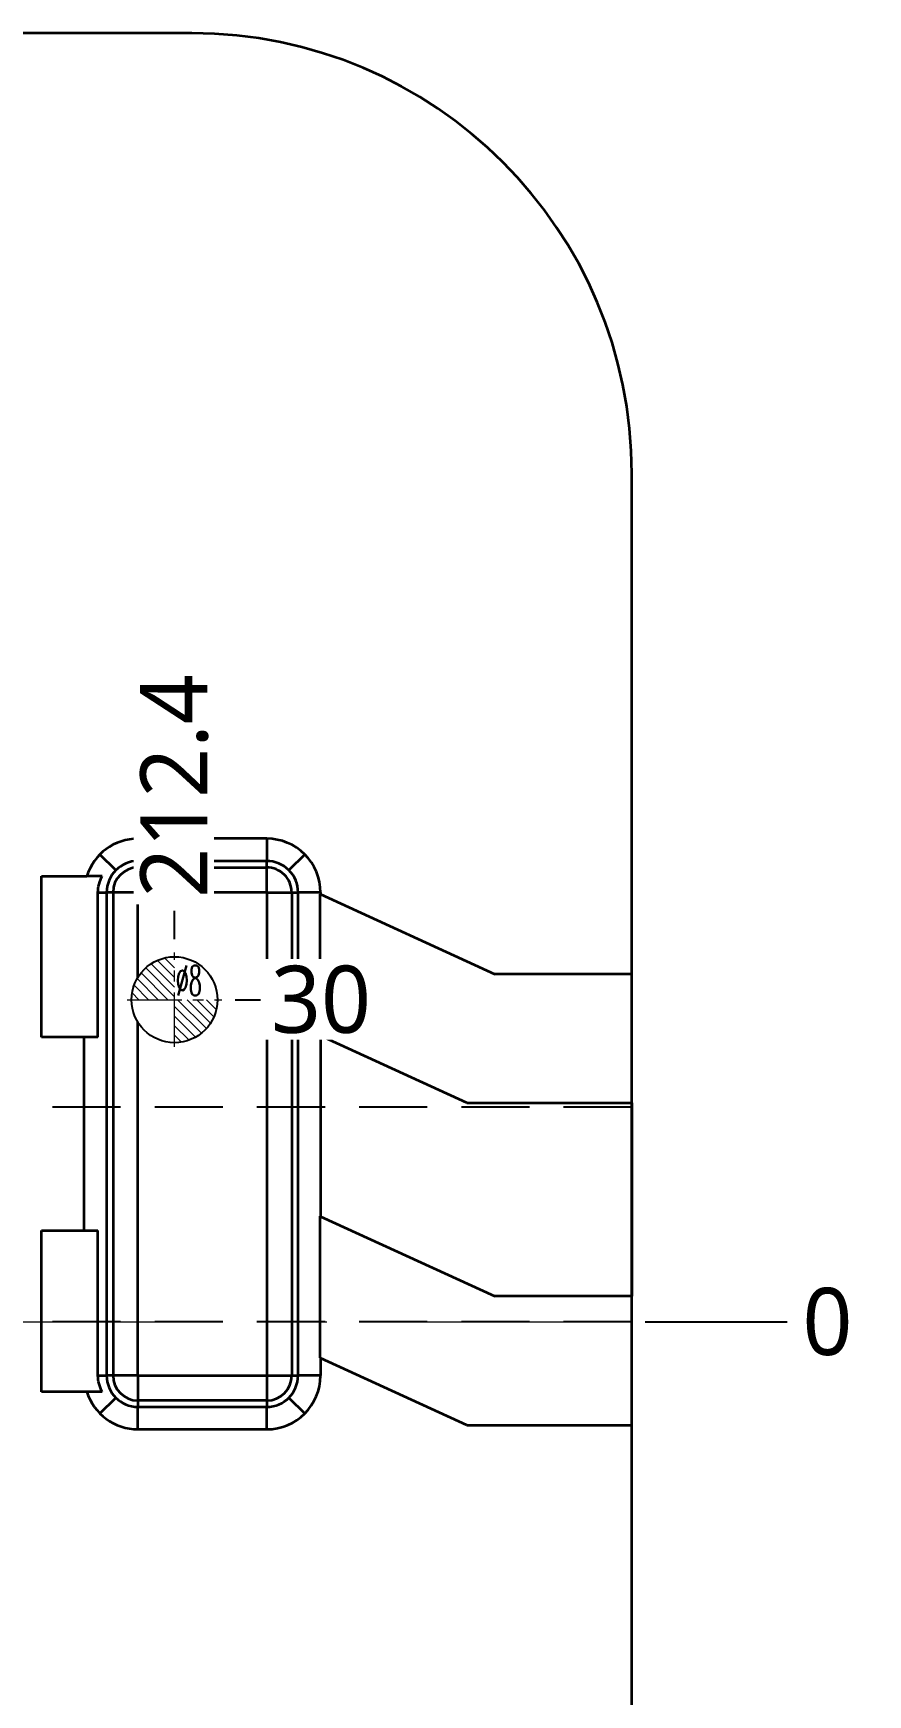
# Model space of a CAD drawing. Header units: millimetres. Extents: x 72 to 604, y 117 to 376.
# Drawn here: x 526.2 to 604, y 221.1 to 375.9 of the extents above; entities that cross this region are included whole.
import ezdxf
from ezdxf.enums import TextEntityAlignment as Align

# ---------------------------------------------------------------- set-up
doc = ezdxf.new("R2010")
doc.units = ezdxf.units.MM
doc.linetypes.add('CENTER', pattern=[50.8, 31.75, -6.35, 6.35, -6.35])
doc.linetypes.add('HIDDEN', pattern=[9.525, 6.35, -3.175])
doc.layers.add('4', color=7, linetype='Continuous', true_color=0xffffff)
doc.layers.add('DEFAULT_2', color=8, linetype='HIDDEN')
doc.layers.add('dim', color=82, linetype='Continuous', lineweight=9)
doc.layers.add('epin', color=13, linetype='Continuous', lineweight=9)
doc.styles.add('Capful-A', font='')
doc.styles.add('TXT05', font='txt.shx', dxfattribs={"width": 0.5, "bigfont": 'gbcbig.shx'})
doc.styles.get('Capful-A').set_extended_font_data('Microsoft YaHei')
doc.dimstyles.new('Capful-A-2.5', dxfattribs={"dimscale": 2.5, "dimtxt": 2.5, "dimasz": 2.5, "dimexe": 1.5, "dimexo": 1, "dimgap": 1.5, "dimtad": 0, "dimdsep": 46, "dimtxsty": 'Capful-A', "dimcen": 0, "dimclrt": 2, "dimazin": 2, "dimtfac": 1, "dimtmove": 0, "dimatfit": 3, "dimfxl": 0, "dimtolj": 1, "dimtzin": 0, "dimarcsym": 0})

# ---------------------------------------------------------------- blocks, each defined once
blk = doc.blocks.new('epin_ejp_8')
at = {"layer": 'epin', "lineweight": 18}
h = blk.add_hatch(dxfattribs=at)
h.set_pattern_fill('_ANSI31', color=123, scale=0.2, angle=90)
h.set_pattern_definition([(135, (-328.5824, -541.3507), (-0.4490128, -0.4490128), [])])
h.paths.add_polyline_path([(0, 4, 0.414214), (-4, 0), (0, 0)])
h.paths.add_polyline_path([(4, 0), (0, 0), (0, -4, 0.414214)])
at = {"layer": 'epin', "color": 1, "linetype": 'CENTER', "lineweight": 18, "ltscale": 0.16}
for p, q in [((0, -4.4), (0, 4.4)), ((-4.4, 0), (4.4, 0))]:
    blk.add_line(p, q, dxfattribs=at)
at = {"layer": 'epin', "lineweight": 18}
blk.add_circle((0, 0), 4, dxfattribs=at)
at = {"layer": 'epin', "color": 6, "lineweight": 18, "style": 'TXT05', "width": 0.5}
blk.add_text('%%c8', height=2.8, dxfattribs=at).set_placement((1.33, 1.8), align=Align.MIDDLE)
blk = doc.blocks.new('*D35')
at = {"layer": 'Defpoints', "color": 0, "transparency": 16777216}
for p in [(327, 255.86), (582, 255.86)]:
    blk.add_point(p, dxfattribs=at)
at = {"layer": 'dim', "color": 0, "lineweight": -2, "transparency": 16777216}
blk.add_line((583.25, 255.86), (596.92, 255.86), dxfattribs=at)
at = {"layer": 'dim', "color": 2, "transparency": 16777216, "insert": (600.23, 255.86), "char_height": 6.25, "attachment_point": 5, "style": 'Capful-A', "bg_fill": 3, "box_fill_scale": 1.1, "bg_fill_color": 256, "bg_fill_true_color": 13158600, "bg_fill_transparency": 0}
blk.add_mtext('\\A1;0', dxfattribs=at)
at = {"layer": 'Defpoints', "color": 0, "transparency": 16777216}
blk.add_point((596.92, 255.86), dxfattribs=at)
blk = doc.blocks.new('*D37')
at = {"layer": 'Defpoints', "color": 0, "transparency": 16777216}
for p in [(543.8, 285.86), (327, 255.86)]:
    blk.add_point(p, dxfattribs=at)
at = {"layer": 'dim', "color": 0, "lineweight": -2, "transparency": 16777216}
blk.add_line((545.05, 285.86), (547.42, 285.86), dxfattribs=at)
at = {"layer": 'dim', "color": 2, "transparency": 16777216, "insert": (553.05, 285.86), "char_height": 6.25, "attachment_point": 5, "style": 'Capful-A', "bg_fill": 3, "box_fill_scale": 1.1, "bg_fill_color": 256, "bg_fill_true_color": 13158600, "bg_fill_transparency": 0}
blk.add_mtext('\\A1;30', dxfattribs=at)
at = {"layer": 'Defpoints', "color": 0, "transparency": 16777216}
blk.add_point((547.42, 285.86), dxfattribs=at)
blk = doc.blocks.new('*D38')
at = {"layer": 'Defpoints', "color": 0, "transparency": 16777216}
for p in [(539.4, 290.26), (327, 255.86)]:
    blk.add_point(p, dxfattribs=at)
at = {"layer": 'dim', "color": 0, "lineweight": -2, "transparency": 16777216}
blk.add_line((539.4, 291.51), (539.4, 294.14), dxfattribs=at)
at = {"layer": 'dim', "color": 2, "transparency": 16777216, "insert": (539.4, 305.76), "char_height": 6.25, "attachment_point": 5, "rotation": 90, "style": 'Capful-A', "bg_fill": 3, "box_fill_scale": 1.1, "bg_fill_color": 256, "bg_fill_true_color": 13158600, "bg_fill_transparency": 0}
blk.add_mtext('\\A1;212.4', dxfattribs=at)
at = {"layer": 'Defpoints', "color": 0, "transparency": 16777216}
blk.add_point((539.4, 294.14), dxfattribs=at)

msp = doc.modelspace()

# ---------------------------------------------------------------- linework, layer by layer
msp.add_circle((539.402, 285.861), 4)
at = {"layer": '4', "color": 7, "linetype": 'Continuous', "lineweight": 35}
for p, q in [((541.002, 375.861), (521.453, 375.861)), ((582.002, 176.861), (582.002, 334.861)), ((535.994, 300.861), (535.994, 298.777)), ((547.994, 300.861), (535.994, 300.861)), ((547.994, 300.861), (547.994, 298.777)), ((533.932, 297.923), (532.458, 299.397)), ((547.994, 298.777), (535.994, 298.777)), ((535.994, 295.88), (535.994, 298.777)), ((547.994, 295.88), (547.994, 298.777)), ((551.529, 299.397), (550.056, 297.923)), ((526.994, 282.361), (526.994, 297.361)), ((526.994, 297.361), (531.224, 297.361)), ((535.994, 298.182), (547.994, 298.182)), ((532.268, 295.861), (533.078, 295.861)), ((532.268, 282.361), (532.268, 295.861)), ((535.975, 295.861), (533.078, 295.861)), ((533.078, 295.861), (533.078, 275.861)), ((533.673, 295.861), (533.673, 275.861)), ((535.975, 287.924), (535.975, 295.861)), ((535.994, 295.88), (547.994, 295.88)), ((548.012, 295.861), (550.91, 295.861)), ((548.012, 295.861), (548.012, 250.861)), ((550.314, 295.861), (550.314, 250.861)), ((552.994, 295.861), (550.91, 295.861)), ((550.91, 250.861), (550.91, 295.861)), ((552.994, 295.684), (552.963, 295.698)), ((552.963, 282.505), (552.963, 295.698)), ((552.994, 295.861), (552.994, 295.684)), ((552.994, 295.684), (569.253, 288.254)), ((582.002, 288.254), (569.253, 288.254)), ((582.002, 276.254), (582.002, 288.254)), ((533.078, 283.637), (533.078, 250.861)), ((535.975, 250.861), (535.975, 283.798)), ((530.994, 282.361), (526.994, 282.361)), ((532.268, 282.361), (530.994, 282.361)), ((530.994, 264.361), (530.994, 282.361)), ((533.673, 282.937), (533.673, 250.861)), ((552.963, 282.505), (552.994, 282.49)), ((566.641, 276.254), (552.994, 282.49)), ((552.994, 282.49), (552.994, 265.684)), ((566.641, 276.254), (582.002, 276.254)), ((582.002, 276.254), (582.002, 258.254)), ((552.994, 265.684), (552.963, 265.698)), ((552.963, 252.505), (552.963, 265.698)), ((552.994, 265.684), (569.253, 258.254)), ((526.994, 249.361), (526.994, 264.361)), ((526.994, 264.361), (530.994, 264.361)), ((530.994, 264.361), (532.268, 264.361)), ((532.268, 250.861), (532.268, 264.361)), ((582.002, 258.254), (569.253, 258.254)), ((582.002, 246.254), (582.002, 258.254)), ((552.963, 252.505), (552.994, 252.49)), ((552.994, 252.49), (552.994, 250.861)), ((566.641, 246.254), (552.994, 252.49)), ((532.268, 250.861), (533.078, 250.861)), ((535.975, 250.861), (533.078, 250.861)), ((535.994, 250.843), (535.994, 247.945)), ((547.994, 250.843), (535.994, 250.843)), ((547.994, 250.843), (547.994, 247.945)), ((548.012, 250.861), (550.91, 250.861)), ((552.994, 250.861), (550.91, 250.861)), ((531.224, 249.361), (526.994, 249.361)), ((532.458, 247.326), (533.932, 248.799)), ((547.994, 248.541), (535.994, 248.541)), ((535.994, 245.861), (535.994, 247.945)), ((535.994, 247.945), (547.994, 247.945)), ((547.994, 245.861), (547.994, 247.945)), ((550.056, 248.799), (551.529, 247.326)), ((566.641, 246.254), (582.002, 246.254)), ((535.994, 245.861), (547.994, 245.861))]:
    msp.add_line(p, q, dxfattribs=at)
for centre, radius, start, end in [((541.002, 334.861), 41, 0, 90), ((535.994, 295.861), 5, 89.99999, 162.5424), ((547.994, 295.861), 5, 359.99999, 90), ((535.994, 295.861), 2.916, 89.99998, 179.9993), ((547.994, 295.861), 2.916, 359.99998, 90), ((535.994, 295.861), 2.321, 89.99998, 179.99912), ((547.994, 295.861), 2.321, 359.99997, 90), ((535.994, 295.861), 0.0185, 89.99998, 179.8904), ((547.994, 295.861), 0.0185, 359.99642, 90), ((535.994, 250.861), 2.916, 179.99998, 269.9993), ((535.994, 250.861), 2.321, 179.99997, 269.9993), ((535.994, 250.861), 0.0185, 179.99642, 269.9993), ((547.994, 250.861), 5, 270, 0), ((547.994, 250.861), 0.0185, 270, 359.9993), ((547.994, 250.861), 2.916, 270, 359.9993), ((547.994, 250.861), 2.321, 270, 359.9993), ((535.994, 250.861), 5, 197.4576, 270)]:
    msp.add_arc(centre, radius, start, end, dxfattribs=at)
at = {"layer": '4', "color": 7, "linetype": 'Continuous', "lineweight": 35, "extrusion": (0, 0, -1)}
for centre, start_param, end_param in [((535.37, 295.861), 0.0000071, 0.5162087), ((535.37, 250.861), 5.7669766, 6.2831857)]:
    msp.add_ellipse(centre, major_axis=(-3.102, 0), ratio=0.9795991, start_param=start_param, end_param=end_param, dxfattribs=at)
at = {"layer": '4', "color": 7, "linetype": 'Continuous', "lineweight": 35}
for points, knots in [([(532.672, 297.361), (532.425, 297.361), (532.182, 297.361), (531.7, 297.361), (531.461, 297.361), (531.224, 297.361)], [0, 0, 0, 0, 0.5, 0.5, 1, 1, 1, 1]), ([(532.672, 249.361), (532.549, 249.361), (532.426, 249.361), (532.182, 249.361), (532.061, 249.361), (531.7, 249.361), (531.461, 249.361), (531.224, 249.361)], [0, 0, 0, 0, 0.25, 0.25, 0.5, 0.5, 1, 1, 1, 1])]:
    msp.add_open_spline(points, degree=3, knots=knots, dxfattribs=at)
at = {"layer": 'DEFAULT_2', "color": 8, "linetype": 'HIDDEN'}
for p, q in [((582.002, 275.861), (390.993, 275.861)), ((582.002, 255.861), (390.993, 255.861))]:
    msp.add_line(p, q, dxfattribs=at)
at = {"layer": 'epin', "color": 1, "linetype": 'CENTER', "lineweight": 18, "ltscale": 0.96}
msp.add_line((72.002, 255.861), (582.002, 255.861), dxfattribs=at)

# ---------------------------------------------------------------- block references
at = {"layer": 'epin'}
msp.add_blockref('epin_ejp_8', (539.402, 285.861), dxfattribs=at)

# ---------------------------------------------------------------- next in the draw order: dimensions: what is measured, and where the dimension line sits
at = {"layer": 'dim'}
dim = msp.add_ordinate_dim(feature_location=(582.002485817, 255.86101979), offset=(14.920075531, 0), dtype=0, origin=(327.002485817, 255.86101979), dimstyle='Capful-A-2.5', override={"dimasz": 2, "dimexe": 0.49975, "dimexo": 0.49975, "dimgap": 0.49975}, dxfattribs=at)
dim.commit()
dim.dimension.update_dxf_attribs({"geometry": '*D35', "text_midpoint": (600.233750423, 255.86101979)})

# ---------------------------------------------------------------- next in the draw order: dimensions: what is measured, and where the dimension line sits
dim = msp.add_ordinate_dim(feature_location=(543.802, 285.861), offset=(3.614, 0), dtype=0, origin=(327.002, 255.861), dimstyle='Capful-A-2.5', override={"dimasz": 2, "dimexe": 0.49975, "dimexo": 0.49975, "dimgap": 0.49975}, dxfattribs=at)
dim.commit()
dim.dimension.update_dxf_attribs({"geometry": '*D37', "text_midpoint": (553.046, 285.861)})

# ---------------------------------------------------------------- next in the draw order: dimensions: what is measured, and where the dimension line sits
dim = msp.add_ordinate_dim(feature_location=(539.402, 290.261), offset=(0, 3.879), dtype=1, origin=(327.002, 255.861), dimstyle='Capful-A-2.5', override={"dimasz": 2, "dimexe": 0.49975, "dimexo": 0.49975, "dimgap": 0.49975}, dxfattribs=at)
dim.commit()
dim.dimension.update_dxf_attribs({"geometry": '*D38', "text_midpoint": (539.402, 305.757)})

doc.saveas('drawing.dxf')
